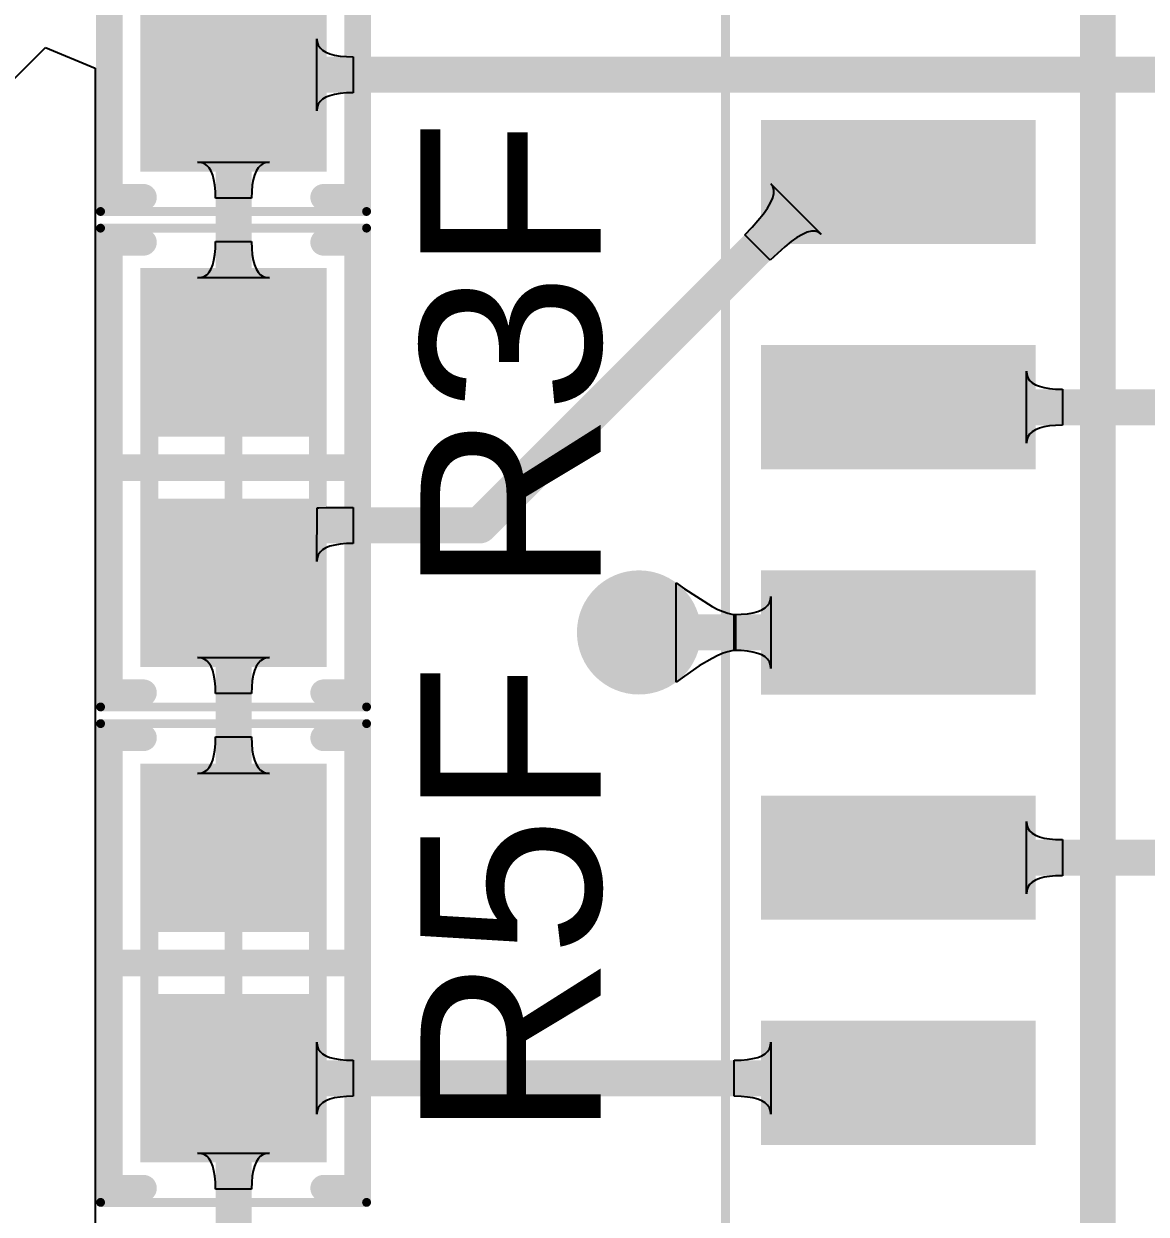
# Model space of a CAD drawing. Header units: inches. Extents: x -0.14 to 3.29, y -0.08 to 7.88.
# Drawn here: x 2.3329 to 2.5821, y 7.2234 to 7.4876 of the extents above; entities that cross this region are included whole.
import ezdxf

# ---------------------------------------------------------------- set-up
doc = ezdxf.new("R2010")
doc.units = ezdxf.units.IN
doc.header["$MEASUREMENT"] = 0
for name, color, linetype in [('Bottom Layer', 5, 'Continuous'), ('Top 3D Body', 56, 'Continuous'), ('Top Courtyard', 56, 'Continuous'), ('Top Layer', 1, 'Continuous'), ('Top Overlay', 2, 'Continuous'), ('Top Paste', 8, 'Continuous'), ('Top Solder', 216, 'Continuous'), ('Via Holes', 16, 'Continuous')]:
    doc.layers.add(name, color=color, linetype=linetype)
doc.styles.add('Arial', font='', dxfattribs={"height": 0.2})
doc.styles.get('Arial').set_extended_font_data('Arial')

# ---------------------------------------------------------------- blocks, each defined once
blk = doc.blocks.new('34355DA5_B1DA_47C2_A88A_ECF82120A4F7_254')
at = {"layer": 'Top Layer'}
for points in [[(-0.13583, 0.08819), (-0.13583, 0.11181), (-0.07874, 0.11181), (-0.07874, 0.08819)], [(-0.13583, 0.03819), (-0.13583, 0.06181), (-0.07874, 0.06181), (-0.07874, 0.03819)], [(-0.13583, -0.01181), (-0.13583, 0.01181), (-0.07874, 0.01181), (-0.07874, -0.01181)], [(-0.13583, -0.06181), (-0.13583, -0.03819), (-0.07874, -0.03819), (-0.07874, -0.06181)], [(-0.13583, -0.11181), (-0.13583, -0.08819), (-0.07874, -0.08819), (-0.07874, -0.11181)]]:
    blk.add_hatch(color=1, dxfattribs=at).paths.add_polyline_path(points)
at = {"layer": 'Top Paste'}
for points in [[(-0.13583, 0.08819), (-0.13583, 0.11181), (-0.07874, 0.11181), (-0.07874, 0.08819)], [(-0.13583, 0.03819), (-0.13583, 0.06181), (-0.07874, 0.06181), (-0.07874, 0.03819)], [(-0.13583, -0.01181), (-0.13583, 0.01181), (-0.07874, 0.01181), (-0.07874, -0.01181)], [(-0.13583, -0.06181), (-0.13583, -0.03819), (-0.07874, -0.03819), (-0.07874, -0.06181)], [(-0.13583, -0.11181), (-0.13583, -0.08819), (-0.07874, -0.08819), (-0.07874, -0.11181)]]:
    blk.add_hatch(color=8, dxfattribs=at).paths.add_polyline_path(points)
at = {"layer": 'Top Solder'}
for points in [[(-0.13779, 0.08622), (-0.13779, 0.11378), (-0.07677, 0.11378), (-0.07677, 0.08622)], [(-0.13779, 0.03622), (-0.13779, 0.06378), (-0.07677, 0.06378), (-0.07677, 0.03622)], [(-0.13779, -0.01378), (-0.13779, 0.01378), (-0.07677, 0.01378), (-0.07677, -0.01378)], [(-0.13779, -0.06378), (-0.13779, -0.03622), (-0.07677, -0.03622), (-0.07677, -0.06378)], [(-0.13779, -0.11378), (-0.13779, -0.08622), (-0.07677, -0.08622), (-0.07677, -0.11378)]]:
    blk.add_hatch(color=216, dxfattribs=at).paths.add_polyline_path(points)
at = {"layer": 'Top Courtyard'}
blk.add_lwpolyline([(-0.14567, -0.18307, 0.00197, 0.00197, 0), (-0.14567, 0.18307, 0.00197, 0.00197, 0)], format="xyseb", dxfattribs=at)
at = {"layer": 'Top Overlay'}
blk.add_lwpolyline([(-0.06299, -0.17323, 0.00787, 0.00787, 0), (-0.06299, 0.17323, 0.00787, 0.00787, 0)], format="xyseb", dxfattribs=at)
blk = doc.blocks.new('RES_0603_1608_341')
at = {"layer": 'Top Layer'}
for points in [[(-0.04232, -0.0187), (-0.04232, 0.0187), (-0.00886, 0.0187), (-0.00886, -0.0187)], [(0.00886, -0.0187), (0.00886, 0.0187), (0.04232, 0.0187), (0.04232, -0.0187)]]:
    blk.add_hatch(color=1, dxfattribs=at).paths.add_polyline_path(points)
at = {"layer": 'Top Paste'}
for points in [[(-0.04232, -0.0187), (-0.04232, 0.0187), (-0.00886, 0.0187), (-0.00886, -0.0187)], [(0.00886, -0.0187), (0.00886, 0.0187), (0.04232, 0.0187), (0.04232, -0.0187)]]:
    blk.add_hatch(color=8, dxfattribs=at).paths.add_polyline_path(points)
at = {"layer": 'Top Solder'}
for points in [[(-0.04429, -0.02067), (-0.04429, 0.02067), (-0.00689, 0.02067), (-0.00689, -0.02067)], [(0.00689, -0.02067), (0.00689, 0.02067), (0.04429, 0.02067), (0.04429, -0.02067)]]:
    blk.add_hatch(color=216, dxfattribs=at).paths.add_polyline_path(points)
at = {"layer": 'Top 3D Body'}
for points in [[(0.03445, 0.0187, 0.00394, 0.00394, 0), (-0.03445, 0.0187, 0.00394, 0.00394, 0)], [(-0.03445, -0.0187, 0.00394, 0.00394, 0), (-0.03445, 0.0187, 0.00394, 0.00394, 0)], [(0.03445, -0.0187, 0.00394, 0.00394, 0), (0.03445, 0.0187, 0.00394, 0.00394, 0)], [(0.03445, -0.0187, 0.00394, 0.00394, 0), (-0.03445, -0.0187, 0.00394, 0.00394, 0)]]:
    blk.add_lwpolyline(points, format="xyseb", dxfattribs=at)
for points in [[(-0.03543, 0.0187, 0.00197, 0.00197, 1), (-0.03346, 0.0187, 0.00197, 0.00197, 1)], [(-0.03543, 0.0187, 0.00197, 0.00197, 1), (-0.03346, 0.0187, 0.00197, 0.00197, 1)], [(0.03347, 0.0187, 0.00197, 0.00197, 1), (0.03543, 0.0187, 0.00197, 0.00197, 1)], [(0.03347, 0.0187, 0.00197, 0.00197, 1), (0.03543, 0.0187, 0.00197, 0.00197, 1)], [(-0.03543, -0.0187, 0.00197, 0.00197, 1), (-0.03346, -0.0187, 0.00197, 0.00197, 1)], [(-0.03543, -0.0187, 0.00197, 0.00197, 1), (-0.03346, -0.0187, 0.00197, 0.00197, 1)], [(0.03347, -0.0187, 0.00197, 0.00197, 1), (0.03543, -0.0187, 0.00197, 0.00197, 1)], [(0.03347, -0.0187, 0.00197, 0.00197, 1), (0.03543, -0.0187, 0.00197, 0.00197, 1)]]:
    blk.add_lwpolyline(points, format="xyseb", close=True, dxfattribs=at)
at = {"layer": 'Top Courtyard'}
for points in [[(0.05315, 0.02953, 0.00197, 0.00197, 0), (-0.05315, 0.02953, 0.00197, 0.00197, 0)], [(-0.05315, -0.02953, 0.00197, 0.00197, 0), (-0.05315, 0.02953, 0.00197, 0.00197, 0)], [(0.05315, -0.02953, 0.00197, 0.00197, 0), (0.05315, 0.02953, 0.00197, 0.00197, 0)], [(0, -0.0187, 0.00394, 0.00394, 0), (0, 0.0187, 0.00394, 0.00394, 0)], [(0.0187, 0, 0.00394, 0.00394, 0), (-0.0187, 0, 0.00394, 0.00394, 0)], [(0.05315, -0.02953, 0.00197, 0.00197, 0), (-0.05315, -0.02953, 0.00197, 0.00197, 0)]]:
    blk.add_lwpolyline(points, format="xyseb", dxfattribs=at)
for points in [[(-0.05364, 0.02953, 0.000984, 0.000984, 1), (-0.05266, 0.02953, 0.000984, 0.000984, 1)], [(-0.05364, 0.02953, 0.000984, 0.000984, 1), (-0.05266, 0.02953, 0.000984, 0.000984, 1)], [(0.05266, 0.02953, 0.000984, 0.000984, 1), (0.05364, 0.02953, 0.000984, 0.000984, 1)], [(0.05266, 0.02953, 0.000984, 0.000984, 1), (0.05364, 0.02953, 0.000984, 0.000984, 1)], [(-0.00098, 0.0187, 0.00197, 0.00197, 1), (0.00098, 0.0187, 0.00197, 0.00197, 1)], [(-0.01968, 0, 0.00197, 0.00197, 1), (-0.01772, 0, 0.00197, 0.00197, 1)], [(0.01772, 0, 0.00197, 0.00197, 1), (0.01969, 0, 0.00197, 0.00197, 1)], [(-0.00098, -0.0187, 0.00197, 0.00197, 1), (0.00098, -0.0187, 0.00197, 0.00197, 1)], [(-0.05364, -0.02953, 0.000984, 0.000984, 1), (-0.05266, -0.02953, 0.000984, 0.000984, 1)], [(-0.05364, -0.02953, 0.000984, 0.000984, 1), (-0.05266, -0.02953, 0.000984, 0.000984, 1)], [(0.05266, -0.02953, 0.000984, 0.000984, 1), (0.05364, -0.02953, 0.000984, 0.000984, 1)], [(0.05266, -0.02953, 0.000984, 0.000984, 1), (0.05364, -0.02953, 0.000984, 0.000984, 1)]]:
    blk.add_lwpolyline(points, format="xyseb", close=True, dxfattribs=at)
at = {"layer": 'Top Overlay'}
for points in [[(0.05, 0.02756, 0.00591, 0.00591, 0), (-0.05, 0.02756, 0.00591, 0.00591, 0)], [(-0.05, 0.02, 0.00591, 0.00591, 0), (-0.05, 0.02756, 0.00591, 0.00591, 0)], [(0, -0.02756, 0.00591, 0.00591, 0), (0, 0.02756, 0.00591, 0.00591, 0)], [(0.05, 0.02, 0.00591, 0.00591, 0), (0.05, 0.02756, 0.00591, 0.00591, 0)], [(-0.05, -0.02756, 0.00591, 0.00591, 0), (-0.05, -0.02, 0.00591, 0.00591, 0)], [(0.05, -0.02756, 0.00591, 0.00591, 0), (0.05, -0.02, 0.00591, 0.00591, 0)], [(0.05, -0.02756, 0.00591, 0.00591, 0), (-0.05, -0.02756, 0.00591, 0.00591, 0)]]:
    blk.add_lwpolyline(points, format="xyseb", dxfattribs=at)
for points in [[(-0.05148, 0.02756, 0.00295, 0.00295, 1), (-0.04852, 0.02756, 0.00295, 0.00295, 1)], [(-0.05148, 0.02756, 0.00295, 0.00295, 1), (-0.04852, 0.02756, 0.00295, 0.00295, 1)], [(-0.00148, 0.02756, 0.00295, 0.00295, 1), (0.00148, 0.02756, 0.00295, 0.00295, 1)], [(0.04852, 0.02756, 0.00295, 0.00295, 1), (0.05148, 0.02756, 0.00295, 0.00295, 1)], [(0.04852, 0.02756, 0.00295, 0.00295, 1), (0.05148, 0.02756, 0.00295, 0.00295, 1)], [(-0.05148, 0.02, 0.00295, 0.00295, 1), (-0.04852, 0.02, 0.00295, 0.00295, 1)], [(0.04852, 0.02, 0.00295, 0.00295, 1), (0.05148, 0.02, 0.00295, 0.00295, 1)], [(-0.05148, -0.02, 0.00295, 0.00295, 1), (-0.04852, -0.02, 0.00295, 0.00295, 1)], [(0.04852, -0.02, 0.00295, 0.00295, 1), (0.05148, -0.02, 0.00295, 0.00295, 1)], [(-0.05148, -0.02756, 0.00295, 0.00295, 1), (-0.04852, -0.02756, 0.00295, 0.00295, 1)], [(-0.05148, -0.02756, 0.00295, 0.00295, 1), (-0.04852, -0.02756, 0.00295, 0.00295, 1)], [(-0.00148, -0.02756, 0.00295, 0.00295, 1), (0.00148, -0.02756, 0.00295, 0.00295, 1)], [(0.04852, -0.02756, 0.00295, 0.00295, 1), (0.05148, -0.02756, 0.00295, 0.00295, 1)], [(0.04852, -0.02756, 0.00295, 0.00295, 1), (0.05148, -0.02756, 0.00295, 0.00295, 1)]]:
    blk.add_lwpolyline(points, format="xyseb", close=True, dxfattribs=at)
blk = doc.blocks.new('RES_0603_1608_361')
at = {"layer": 'Top Layer'}
for points in [[(-0.04232, -0.0187), (-0.04232, 0.0187), (-0.00886, 0.0187), (-0.00886, -0.0187)], [(0.00886, -0.0187), (0.00886, 0.0187), (0.04232, 0.0187), (0.04232, -0.0187)]]:
    blk.add_hatch(color=1, dxfattribs=at).paths.add_polyline_path(points)
at = {"layer": 'Top Paste'}
for points in [[(-0.04232, -0.0187), (-0.04232, 0.0187), (-0.00886, 0.0187), (-0.00886, -0.0187)], [(0.00886, -0.0187), (0.00886, 0.0187), (0.04232, 0.0187), (0.04232, -0.0187)]]:
    blk.add_hatch(color=8, dxfattribs=at).paths.add_polyline_path(points)
at = {"layer": 'Top Solder'}
for points in [[(-0.04429, -0.02067), (-0.04429, 0.02067), (-0.00689, 0.02067), (-0.00689, -0.02067)], [(0.00689, -0.02067), (0.00689, 0.02067), (0.04429, 0.02067), (0.04429, -0.02067)]]:
    blk.add_hatch(color=216, dxfattribs=at).paths.add_polyline_path(points)
at = {"layer": 'Top 3D Body'}
for points in [[(0.03445, 0.0187, 0.00394, 0.00394, 0), (-0.03445, 0.0187, 0.00394, 0.00394, 0)], [(-0.03445, -0.0187, 0.00394, 0.00394, 0), (-0.03445, 0.0187, 0.00394, 0.00394, 0)], [(0.03445, -0.0187, 0.00394, 0.00394, 0), (0.03445, 0.0187, 0.00394, 0.00394, 0)], [(0.03445, -0.0187, 0.00394, 0.00394, 0), (-0.03445, -0.0187, 0.00394, 0.00394, 0)]]:
    blk.add_lwpolyline(points, format="xyseb", dxfattribs=at)
for points in [[(-0.03543, 0.0187, 0.00197, 0.00197, 1), (-0.03346, 0.0187, 0.00197, 0.00197, 1)], [(-0.03543, 0.0187, 0.00197, 0.00197, 1), (-0.03346, 0.0187, 0.00197, 0.00197, 1)], [(0.03347, 0.0187, 0.00197, 0.00197, 1), (0.03543, 0.0187, 0.00197, 0.00197, 1)], [(0.03347, 0.0187, 0.00197, 0.00197, 1), (0.03543, 0.0187, 0.00197, 0.00197, 1)], [(-0.03543, -0.0187, 0.00197, 0.00197, 1), (-0.03346, -0.0187, 0.00197, 0.00197, 1)], [(-0.03543, -0.0187, 0.00197, 0.00197, 1), (-0.03346, -0.0187, 0.00197, 0.00197, 1)], [(0.03347, -0.0187, 0.00197, 0.00197, 1), (0.03543, -0.0187, 0.00197, 0.00197, 1)], [(0.03347, -0.0187, 0.00197, 0.00197, 1), (0.03543, -0.0187, 0.00197, 0.00197, 1)]]:
    blk.add_lwpolyline(points, format="xyseb", close=True, dxfattribs=at)
at = {"layer": 'Top Courtyard'}
for points in [[(0.05315, 0.02953, 0.00197, 0.00197, 0), (-0.05315, 0.02953, 0.00197, 0.00197, 0)], [(-0.05315, -0.02953, 0.00197, 0.00197, 0), (-0.05315, 0.02953, 0.00197, 0.00197, 0)], [(0.05315, -0.02953, 0.00197, 0.00197, 0), (0.05315, 0.02953, 0.00197, 0.00197, 0)], [(0, -0.0187, 0.00394, 0.00394, 0), (0, 0.0187, 0.00394, 0.00394, 0)], [(0.0187, 0, 0.00394, 0.00394, 0), (-0.0187, 0, 0.00394, 0.00394, 0)], [(0.05315, -0.02953, 0.00197, 0.00197, 0), (-0.05315, -0.02953, 0.00197, 0.00197, 0)]]:
    blk.add_lwpolyline(points, format="xyseb", dxfattribs=at)
for points in [[(-0.05364, 0.02953, 0.000984, 0.000984, 1), (-0.05266, 0.02953, 0.000984, 0.000984, 1)], [(-0.05364, 0.02953, 0.000984, 0.000984, 1), (-0.05266, 0.02953, 0.000984, 0.000984, 1)], [(0.05266, 0.02953, 0.000984, 0.000984, 1), (0.05364, 0.02953, 0.000984, 0.000984, 1)], [(0.05266, 0.02953, 0.000984, 0.000984, 1), (0.05364, 0.02953, 0.000984, 0.000984, 1)], [(-0.00098, 0.0187, 0.00197, 0.00197, 1), (0.00098, 0.0187, 0.00197, 0.00197, 1)], [(-0.01968, 0, 0.00197, 0.00197, 1), (-0.01772, 0, 0.00197, 0.00197, 1)], [(0.01772, 0, 0.00197, 0.00197, 1), (0.01969, 0, 0.00197, 0.00197, 1)], [(-0.00098, -0.0187, 0.00197, 0.00197, 1), (0.00098, -0.0187, 0.00197, 0.00197, 1)], [(-0.05364, -0.02953, 0.000984, 0.000984, 1), (-0.05266, -0.02953, 0.000984, 0.000984, 1)], [(-0.05364, -0.02953, 0.000984, 0.000984, 1), (-0.05266, -0.02953, 0.000984, 0.000984, 1)], [(0.05266, -0.02953, 0.000984, 0.000984, 1), (0.05364, -0.02953, 0.000984, 0.000984, 1)], [(0.05266, -0.02953, 0.000984, 0.000984, 1), (0.05364, -0.02953, 0.000984, 0.000984, 1)]]:
    blk.add_lwpolyline(points, format="xyseb", close=True, dxfattribs=at)
at = {"layer": 'Top Overlay'}
for points in [[(0.05, 0.02756, 0.00591, 0.00591, 0), (-0.05, 0.02756, 0.00591, 0.00591, 0)], [(-0.05, 0.02, 0.00591, 0.00591, 0), (-0.05, 0.02756, 0.00591, 0.00591, 0)], [(0, -0.02756, 0.00591, 0.00591, 0), (0, 0.02756, 0.00591, 0.00591, 0)], [(0.05, 0.02, 0.00591, 0.00591, 0), (0.05, 0.02756, 0.00591, 0.00591, 0)], [(-0.05, -0.02756, 0.00591, 0.00591, 0), (-0.05, -0.02, 0.00591, 0.00591, 0)], [(0.05, -0.02756, 0.00591, 0.00591, 0), (0.05, -0.02, 0.00591, 0.00591, 0)], [(0.05, -0.02756, 0.00591, 0.00591, 0), (-0.05, -0.02756, 0.00591, 0.00591, 0)]]:
    blk.add_lwpolyline(points, format="xyseb", dxfattribs=at)
for points in [[(-0.05148, 0.02756, 0.00295, 0.00295, 1), (-0.04852, 0.02756, 0.00295, 0.00295, 1)], [(-0.05148, 0.02756, 0.00295, 0.00295, 1), (-0.04852, 0.02756, 0.00295, 0.00295, 1)], [(-0.00148, 0.02756, 0.00295, 0.00295, 1), (0.00148, 0.02756, 0.00295, 0.00295, 1)], [(0.04852, 0.02756, 0.00295, 0.00295, 1), (0.05148, 0.02756, 0.00295, 0.00295, 1)], [(0.04852, 0.02756, 0.00295, 0.00295, 1), (0.05148, 0.02756, 0.00295, 0.00295, 1)], [(-0.05148, 0.02, 0.00295, 0.00295, 1), (-0.04852, 0.02, 0.00295, 0.00295, 1)], [(0.04852, 0.02, 0.00295, 0.00295, 1), (0.05148, 0.02, 0.00295, 0.00295, 1)], [(-0.05148, -0.02, 0.00295, 0.00295, 1), (-0.04852, -0.02, 0.00295, 0.00295, 1)], [(0.04852, -0.02, 0.00295, 0.00295, 1), (0.05148, -0.02, 0.00295, 0.00295, 1)], [(-0.05148, -0.02756, 0.00295, 0.00295, 1), (-0.04852, -0.02756, 0.00295, 0.00295, 1)], [(-0.05148, -0.02756, 0.00295, 0.00295, 1), (-0.04852, -0.02756, 0.00295, 0.00295, 1)], [(-0.00148, -0.02756, 0.00295, 0.00295, 1), (0.00148, -0.02756, 0.00295, 0.00295, 1)], [(0.04852, -0.02756, 0.00295, 0.00295, 1), (0.05148, -0.02756, 0.00295, 0.00295, 1)], [(0.04852, -0.02756, 0.00295, 0.00295, 1), (0.05148, -0.02756, 0.00295, 0.00295, 1)]]:
    blk.add_lwpolyline(points, format="xyseb", close=True, dxfattribs=at)
blk = doc.blocks.new('RES_0603_1608_381')
at = {"layer": 'Top Layer'}
for points in [[(-0.04232, -0.0187), (-0.04232, 0.0187), (-0.00886, 0.0187), (-0.00886, -0.0187)], [(0.00886, -0.0187), (0.00886, 0.0187), (0.04232, 0.0187), (0.04232, -0.0187)]]:
    blk.add_hatch(color=1, dxfattribs=at).paths.add_polyline_path(points)
at = {"layer": 'Top Paste'}
for points in [[(-0.04232, -0.0187), (-0.04232, 0.0187), (-0.00886, 0.0187), (-0.00886, -0.0187)], [(0.00886, -0.0187), (0.00886, 0.0187), (0.04232, 0.0187), (0.04232, -0.0187)]]:
    blk.add_hatch(color=8, dxfattribs=at).paths.add_polyline_path(points)
at = {"layer": 'Top Solder'}
for points in [[(-0.04429, -0.02067), (-0.04429, 0.02067), (-0.00689, 0.02067), (-0.00689, -0.02067)], [(0.00689, -0.02067), (0.00689, 0.02067), (0.04429, 0.02067), (0.04429, -0.02067)]]:
    blk.add_hatch(color=216, dxfattribs=at).paths.add_polyline_path(points)
at = {"layer": 'Top 3D Body'}
for points in [[(0.03445, 0.0187, 0.00394, 0.00394, 0), (-0.03445, 0.0187, 0.00394, 0.00394, 0)], [(-0.03445, -0.0187, 0.00394, 0.00394, 0), (-0.03445, 0.0187, 0.00394, 0.00394, 0)], [(0.03445, -0.0187, 0.00394, 0.00394, 0), (0.03445, 0.0187, 0.00394, 0.00394, 0)], [(0.03445, -0.0187, 0.00394, 0.00394, 0), (-0.03445, -0.0187, 0.00394, 0.00394, 0)]]:
    blk.add_lwpolyline(points, format="xyseb", dxfattribs=at)
for points in [[(-0.03543, 0.0187, 0.00197, 0.00197, 1), (-0.03346, 0.0187, 0.00197, 0.00197, 1)], [(-0.03543, 0.0187, 0.00197, 0.00197, 1), (-0.03346, 0.0187, 0.00197, 0.00197, 1)], [(0.03347, 0.0187, 0.00197, 0.00197, 1), (0.03543, 0.0187, 0.00197, 0.00197, 1)], [(0.03347, 0.0187, 0.00197, 0.00197, 1), (0.03543, 0.0187, 0.00197, 0.00197, 1)], [(-0.03543, -0.0187, 0.00197, 0.00197, 1), (-0.03346, -0.0187, 0.00197, 0.00197, 1)], [(-0.03543, -0.0187, 0.00197, 0.00197, 1), (-0.03346, -0.0187, 0.00197, 0.00197, 1)], [(0.03347, -0.0187, 0.00197, 0.00197, 1), (0.03543, -0.0187, 0.00197, 0.00197, 1)], [(0.03347, -0.0187, 0.00197, 0.00197, 1), (0.03543, -0.0187, 0.00197, 0.00197, 1)]]:
    blk.add_lwpolyline(points, format="xyseb", close=True, dxfattribs=at)
at = {"layer": 'Top Courtyard'}
for points in [[(0.05315, 0.02953, 0.00197, 0.00197, 0), (-0.05315, 0.02953, 0.00197, 0.00197, 0)], [(-0.05315, -0.02953, 0.00197, 0.00197, 0), (-0.05315, 0.02953, 0.00197, 0.00197, 0)], [(0.05315, -0.02953, 0.00197, 0.00197, 0), (0.05315, 0.02953, 0.00197, 0.00197, 0)], [(0, -0.0187, 0.00394, 0.00394, 0), (0, 0.0187, 0.00394, 0.00394, 0)], [(0.0187, 0, 0.00394, 0.00394, 0), (-0.0187, 0, 0.00394, 0.00394, 0)], [(0.05315, -0.02953, 0.00197, 0.00197, 0), (-0.05315, -0.02953, 0.00197, 0.00197, 0)]]:
    blk.add_lwpolyline(points, format="xyseb", dxfattribs=at)
for points in [[(-0.05364, 0.02953, 0.000984, 0.000984, 1), (-0.05266, 0.02953, 0.000984, 0.000984, 1)], [(-0.05364, 0.02953, 0.000984, 0.000984, 1), (-0.05266, 0.02953, 0.000984, 0.000984, 1)], [(0.05266, 0.02953, 0.000984, 0.000984, 1), (0.05364, 0.02953, 0.000984, 0.000984, 1)], [(0.05266, 0.02953, 0.000984, 0.000984, 1), (0.05364, 0.02953, 0.000984, 0.000984, 1)], [(-0.00098, 0.0187, 0.00197, 0.00197, 1), (0.00098, 0.0187, 0.00197, 0.00197, 1)], [(-0.01968, 0, 0.00197, 0.00197, 1), (-0.01772, 0, 0.00197, 0.00197, 1)], [(0.01772, 0, 0.00197, 0.00197, 1), (0.01969, 0, 0.00197, 0.00197, 1)], [(-0.00098, -0.0187, 0.00197, 0.00197, 1), (0.00098, -0.0187, 0.00197, 0.00197, 1)], [(-0.05364, -0.02953, 0.000984, 0.000984, 1), (-0.05266, -0.02953, 0.000984, 0.000984, 1)], [(-0.05364, -0.02953, 0.000984, 0.000984, 1), (-0.05266, -0.02953, 0.000984, 0.000984, 1)], [(0.05266, -0.02953, 0.000984, 0.000984, 1), (0.05364, -0.02953, 0.000984, 0.000984, 1)], [(0.05266, -0.02953, 0.000984, 0.000984, 1), (0.05364, -0.02953, 0.000984, 0.000984, 1)]]:
    blk.add_lwpolyline(points, format="xyseb", close=True, dxfattribs=at)
at = {"layer": 'Top Overlay'}
for points in [[(0.05, 0.02756, 0.00591, 0.00591, 0), (-0.05, 0.02756, 0.00591, 0.00591, 0)], [(-0.05, 0.02, 0.00591, 0.00591, 0), (-0.05, 0.02756, 0.00591, 0.00591, 0)], [(0, -0.02756, 0.00591, 0.00591, 0), (0, 0.02756, 0.00591, 0.00591, 0)], [(0.05, 0.02, 0.00591, 0.00591, 0), (0.05, 0.02756, 0.00591, 0.00591, 0)], [(-0.05, -0.02756, 0.00591, 0.00591, 0), (-0.05, -0.02, 0.00591, 0.00591, 0)], [(0.05, -0.02756, 0.00591, 0.00591, 0), (0.05, -0.02, 0.00591, 0.00591, 0)], [(0.05, -0.02756, 0.00591, 0.00591, 0), (-0.05, -0.02756, 0.00591, 0.00591, 0)]]:
    blk.add_lwpolyline(points, format="xyseb", dxfattribs=at)
for points in [[(-0.05148, 0.02756, 0.00295, 0.00295, 1), (-0.04852, 0.02756, 0.00295, 0.00295, 1)], [(-0.05148, 0.02756, 0.00295, 0.00295, 1), (-0.04852, 0.02756, 0.00295, 0.00295, 1)], [(-0.00148, 0.02756, 0.00295, 0.00295, 1), (0.00148, 0.02756, 0.00295, 0.00295, 1)], [(0.04852, 0.02756, 0.00295, 0.00295, 1), (0.05148, 0.02756, 0.00295, 0.00295, 1)], [(0.04852, 0.02756, 0.00295, 0.00295, 1), (0.05148, 0.02756, 0.00295, 0.00295, 1)], [(-0.05148, 0.02, 0.00295, 0.00295, 1), (-0.04852, 0.02, 0.00295, 0.00295, 1)], [(0.04852, 0.02, 0.00295, 0.00295, 1), (0.05148, 0.02, 0.00295, 0.00295, 1)], [(-0.05148, -0.02, 0.00295, 0.00295, 1), (-0.04852, -0.02, 0.00295, 0.00295, 1)], [(0.04852, -0.02, 0.00295, 0.00295, 1), (0.05148, -0.02, 0.00295, 0.00295, 1)], [(-0.05148, -0.02756, 0.00295, 0.00295, 1), (-0.04852, -0.02756, 0.00295, 0.00295, 1)], [(-0.05148, -0.02756, 0.00295, 0.00295, 1), (-0.04852, -0.02756, 0.00295, 0.00295, 1)], [(-0.00148, -0.02756, 0.00295, 0.00295, 1), (0.00148, -0.02756, 0.00295, 0.00295, 1)], [(0.04852, -0.02756, 0.00295, 0.00295, 1), (0.05148, -0.02756, 0.00295, 0.00295, 1)], [(0.04852, -0.02756, 0.00295, 0.00295, 1), (0.05148, -0.02756, 0.00295, 0.00295, 1)]]:
    blk.add_lwpolyline(points, format="xyseb", close=True, dxfattribs=at)

msp = doc.modelspace()

# ---------------------------------------------------------------- hatches: boundary and pattern name
at = {"layer": 'Bottom Layer'}
h = msp.add_hatch(color=5, dxfattribs=at)
edge = h.paths.add_edge_path()
edge.add_arc((2.46946, 7.35252), 0.01378, 0, 360)
at = {"layer": 'Top Layer'}
h = msp.add_hatch(color=1, dxfattribs=at)
edge = h.paths.add_edge_path()
edge.add_arc((2.46946, 7.35252), 0.01378, 0, 360)
at = {"layer": 'Via Holes'}
h = msp.add_hatch(color=7, dxfattribs=at)
edge = h.paths.add_edge_path()
edge.add_arc((2.46946, 7.35252), 0.00689, 0, 360)

# ---------------------------------------------------------------- linework, layer by layer
at = {"layer": 'Top Layer'}
for p, q in [((2.30278, 7.44754), (2.33766, 7.48242)), ((2.33766, 7.48242), (2.34875, 7.47783)), ((2.39791, 7.46833), (2.39791, 7.48433)), ((2.39791, 7.48433), (2.39799, 7.48357)), ((2.39799, 7.48357), (2.39824, 7.48289)), ((2.39824, 7.48289), (2.39864, 7.48229)), ((2.39864, 7.48229), (2.39921, 7.48177)), ((2.39921, 7.48177), (2.39994, 7.48133)), ((2.39994, 7.48133), (2.40083, 7.48097)), ((2.40083, 7.48097), (2.40189, 7.48069)), ((2.40189, 7.48069), (2.40311, 7.48049)), ((2.40311, 7.48049), (2.40449, 7.48037)), ((2.40449, 7.48037), (2.40603, 7.48033)), ((2.40603, 7.48033), (2.40603, 7.47233)), ((2.34875, 7.47783), (2.34875, 7.44481)), ((2.39994, 7.47133), (2.39921, 7.47089)), ((2.40083, 7.47169), (2.39994, 7.47133)), ((2.40189, 7.47197), (2.40083, 7.47169)), ((2.40311, 7.47217), (2.40189, 7.47197)), ((2.40449, 7.47229), (2.40311, 7.47217)), ((2.40603, 7.47233), (2.40449, 7.47229)), ((2.39799, 7.46909), (2.39791, 7.46833)), ((2.39824, 7.46977), (2.39799, 7.46909)), ((2.39864, 7.47037), (2.39824, 7.46977)), ((2.39921, 7.47089), (2.39864, 7.47037)), ((2.37221, 7.45685), (2.37145, 7.45693)), ((2.37145, 7.45693), (2.38745, 7.45693)), ((2.37289, 7.45661), (2.37221, 7.45685)), ((2.37349, 7.45621), (2.37289, 7.45661)), ((2.37401, 7.45565), (2.37349, 7.45621)), ((2.37445, 7.45493), (2.37401, 7.45565)), ((2.38489, 7.45565), (2.38445, 7.45493)), ((2.38541, 7.45621), (2.38489, 7.45565)), ((2.38601, 7.45661), (2.38541, 7.45621)), ((2.38669, 7.45685), (2.38601, 7.45661)), ((2.38745, 7.45693), (2.38669, 7.45685)), ((2.37481, 7.45405), (2.37445, 7.45493)), ((2.37509, 7.45301), (2.37481, 7.45405)), ((2.37529, 7.45181), (2.37509, 7.45301)), ((2.38381, 7.45301), (2.38361, 7.45181)), ((2.38409, 7.45405), (2.38381, 7.45301)), ((2.38445, 7.45493), (2.38409, 7.45405)), ((2.37541, 7.45045), (2.37529, 7.45181)), ((2.37545, 7.44893), (2.37541, 7.45045)), ((2.38349, 7.45045), (2.38345, 7.44893)), ((2.38361, 7.45181), (2.38349, 7.45045)), ((2.49919, 7.45153), (2.49874, 7.45214)), ((2.49874, 7.45214), (2.50994, 7.44095)), ((2.4994, 7.4508), (2.49919, 7.45153)), ((2.49939, 7.44996), (2.4994, 7.4508)), ((2.38345, 7.44893), (2.37545, 7.44893)), ((2.49799, 7.44674), (2.49868, 7.44793)), ((2.49868, 7.44793), (2.49915, 7.449)), ((2.49915, 7.449), (2.49939, 7.44996)), ((2.49456, 7.44248), (2.49708, 7.44544)), ((2.49708, 7.44544), (2.49799, 7.44674)), ((2.34875, 7.44481), (2.34875, 7.44481)), ((2.34875, 7.44481), (2.34875, 7.44346)), ((2.34875, 7.44346), (2.34875, 7.44346)), ((2.34875, 7.44346), (2.34875, 7.38599)), ((2.49297, 7.44083), (2.49456, 7.44248)), ((2.49862, 7.43517), (2.49297, 7.44083)), ((2.50454, 7.4402), (2.50323, 7.43928)), ((2.50573, 7.44089), (2.50454, 7.4402)), ((2.5068, 7.44135), (2.50573, 7.44089)), ((2.50776, 7.44159), (2.5068, 7.44135)), ((2.5086, 7.4416), (2.50776, 7.44159)), ((2.50933, 7.44139), (2.5086, 7.4416)), ((2.50994, 7.44095), (2.50933, 7.44139)), ((2.37529, 7.43641), (2.37541, 7.43779)), ((2.37541, 7.43779), (2.37545, 7.43934)), ((2.37545, 7.43934), (2.38345, 7.43934)), ((2.38345, 7.43934), (2.38349, 7.43779)), ((2.38349, 7.43779), (2.38361, 7.43641)), ((2.50181, 7.43814), (2.49862, 7.43517)), ((2.50323, 7.43928), (2.50181, 7.43814)), ((2.37481, 7.43414), (2.37509, 7.4352)), ((2.37509, 7.4352), (2.37529, 7.43641)), ((2.38361, 7.43641), (2.38381, 7.4352)), ((2.38381, 7.4352), (2.38409, 7.43414)), ((2.37289, 7.43154), (2.37349, 7.43195)), ((2.37349, 7.43195), (2.37401, 7.43252)), ((2.37401, 7.43252), (2.37445, 7.43325)), ((2.37445, 7.43325), (2.37481, 7.43414)), ((2.38409, 7.43414), (2.38445, 7.43325)), ((2.38445, 7.43325), (2.38489, 7.43252)), ((2.38489, 7.43252), (2.38541, 7.43195)), ((2.38541, 7.43195), (2.38601, 7.43154)), ((2.37145, 7.43122), (2.37221, 7.4313)), ((2.38745, 7.43122), (2.37145, 7.43122)), ((2.37221, 7.4313), (2.37289, 7.43154)), ((2.38601, 7.43154), (2.38669, 7.4313)), ((2.38669, 7.4313), (2.38745, 7.43122)), ((2.55547, 7.39452), (2.55547, 7.41052)), ((2.55547, 7.41052), (2.55555, 7.40976)), ((2.55555, 7.40976), (2.55579, 7.40908)), ((2.55579, 7.40908), (2.55619, 7.40848)), ((2.55619, 7.40848), (2.55675, 7.40796)), ((2.55675, 7.40796), (2.55747, 7.40752)), ((2.55747, 7.40752), (2.55835, 7.40716)), ((2.55835, 7.40716), (2.55939, 7.40688)), ((2.55939, 7.40688), (2.56059, 7.40668)), ((2.56059, 7.40668), (2.56195, 7.40656)), ((2.56195, 7.40656), (2.56347, 7.40652)), ((2.56347, 7.40652), (2.56347, 7.39852)), ((2.55747, 7.39752), (2.55675, 7.39708)), ((2.55835, 7.39788), (2.55747, 7.39752)), ((2.55939, 7.39816), (2.55835, 7.39788)), ((2.56059, 7.39836), (2.55939, 7.39816)), ((2.56195, 7.39848), (2.56059, 7.39836)), ((2.56347, 7.39852), (2.56195, 7.39848)), ((2.55555, 7.39528), (2.55547, 7.39452)), ((2.55579, 7.39596), (2.55555, 7.39528)), ((2.55619, 7.39656), (2.55579, 7.39596)), ((2.55675, 7.39708), (2.55619, 7.39656)), ((2.34875, 7.38599), (2.34875, 7.33481)), ((2.39791, 7.36828), (2.39803, 7.38016)), ((2.39803, 7.38016), (2.39811, 7.38018)), ((2.39811, 7.38018), (2.39835, 7.3802)), ((2.39835, 7.3802), (2.40003, 7.38025)), ((2.40003, 7.38025), (2.40603, 7.38028)), ((2.40603, 7.38028), (2.40603, 7.37228)), ((2.39996, 7.37128), (2.39923, 7.37084)), ((2.40085, 7.37164), (2.39996, 7.37128)), ((2.40191, 7.37192), (2.40085, 7.37164)), ((2.40312, 7.37212), (2.40191, 7.37192)), ((2.4045, 7.37224), (2.40312, 7.37212)), ((2.40603, 7.37228), (2.4045, 7.37224)), ((2.398, 7.36904), (2.39791, 7.36828)), ((2.39825, 7.36972), (2.398, 7.36904)), ((2.39866, 7.37032), (2.39825, 7.36972)), ((2.39923, 7.37084), (2.39866, 7.37032)), ((2.47773, 7.3415), (2.47773, 7.36354)), ((2.47773, 7.36354), (2.47955, 7.3622)), ((2.47955, 7.3622), (2.4857, 7.35827)), ((2.49866, 7.35976), (2.49874, 7.36052)), ((2.49874, 7.36052), (2.49874, 7.34452)), ((2.4857, 7.35827), (2.48697, 7.35764)), ((2.49671, 7.35752), (2.49745, 7.35796)), ((2.49745, 7.35796), (2.49801, 7.35848)), ((2.49801, 7.35848), (2.49842, 7.35908)), ((2.49842, 7.35908), (2.49866, 7.35976)), ((2.48697, 7.35764), (2.48812, 7.35715)), ((2.48812, 7.35715), (2.48916, 7.3568)), ((2.48916, 7.3568), (2.49009, 7.35659)), ((2.49009, 7.35659), (2.49091, 7.35652)), ((2.49062, 7.35652), (2.49217, 7.35656)), ((2.49062, 7.34852), (2.49062, 7.35652)), ((2.49091, 7.35652), (2.49091, 7.34852)), ((2.49217, 7.35656), (2.49355, 7.35668)), ((2.49355, 7.35668), (2.49477, 7.35688)), ((2.49477, 7.35688), (2.49582, 7.35716)), ((2.49582, 7.35716), (2.49671, 7.35752)), ((2.48697, 7.3474), (2.4857, 7.34676)), ((2.48812, 7.34789), (2.48697, 7.3474)), ((2.48916, 7.34824), (2.48812, 7.34789)), ((2.49009, 7.34845), (2.48916, 7.34824)), ((2.49091, 7.34852), (2.49009, 7.34845)), ((2.49217, 7.34848), (2.49062, 7.34852)), ((2.49355, 7.34836), (2.49217, 7.34848)), ((2.49477, 7.34816), (2.49355, 7.34836)), ((2.49582, 7.34788), (2.49477, 7.34816)), ((2.49671, 7.34752), (2.49582, 7.34788)), ((2.49745, 7.34708), (2.49671, 7.34752)), ((2.49801, 7.34656), (2.49745, 7.34708)), ((2.37221, 7.34685), (2.37145, 7.34693)), ((2.37145, 7.34693), (2.38745, 7.34693)), ((2.37289, 7.34661), (2.37221, 7.34685)), ((2.37349, 7.34621), (2.37289, 7.34661)), ((2.37401, 7.34565), (2.37349, 7.34621)), ((2.37445, 7.34493), (2.37401, 7.34565)), ((2.37481, 7.34405), (2.37445, 7.34493)), ((2.38445, 7.34493), (2.38409, 7.34405)), ((2.38489, 7.34565), (2.38445, 7.34493)), ((2.38541, 7.34621), (2.38489, 7.34565)), ((2.38601, 7.34661), (2.38541, 7.34621)), ((2.38669, 7.34685), (2.38601, 7.34661)), ((2.38745, 7.34693), (2.38669, 7.34685)), ((2.48285, 7.34508), (2.47955, 7.34283)), ((2.4857, 7.34676), (2.48285, 7.34508)), ((2.49842, 7.34596), (2.49801, 7.34656)), ((2.49866, 7.34528), (2.49842, 7.34596)), ((2.49874, 7.34452), (2.49866, 7.34528)), ((2.37509, 7.34301), (2.37481, 7.34405)), ((2.37529, 7.34181), (2.37509, 7.34301)), ((2.37541, 7.34045), (2.37529, 7.34181)), ((2.38361, 7.34181), (2.38349, 7.34045)), ((2.38381, 7.34301), (2.38361, 7.34181)), ((2.38409, 7.34405), (2.38381, 7.34301)), ((2.47955, 7.34283), (2.47773, 7.3415)), ((2.37545, 7.33893), (2.37541, 7.34045)), ((2.38349, 7.34045), (2.38345, 7.33893)), ((2.38345, 7.33893), (2.37545, 7.33893)), ((2.34875, 7.33481), (2.34875, 7.33481)), ((2.34875, 7.33481), (2.34875, 7.33346)), ((2.34875, 7.33346), (2.34875, 7.33346)), ((2.34875, 7.33346), (2.34875, 7.27599)), ((2.37541, 7.32779), (2.37545, 7.32934)), ((2.37545, 7.32934), (2.38345, 7.32934)), ((2.38345, 7.32934), (2.38349, 7.32779)), ((2.37509, 7.3252), (2.37529, 7.32641)), ((2.37529, 7.32641), (2.37541, 7.32779)), ((2.38349, 7.32779), (2.38361, 7.32641)), ((2.38361, 7.32641), (2.38381, 7.3252)), ((2.37445, 7.32325), (2.37481, 7.32414)), ((2.37481, 7.32414), (2.37509, 7.3252)), ((2.38381, 7.3252), (2.38409, 7.32414)), ((2.38409, 7.32414), (2.38445, 7.32325)), ((2.37145, 7.32122), (2.37221, 7.3213)), ((2.38745, 7.32122), (2.37145, 7.32122)), ((2.37221, 7.3213), (2.37289, 7.32154)), ((2.37289, 7.32154), (2.37349, 7.32195)), ((2.37349, 7.32195), (2.37401, 7.32252)), ((2.37401, 7.32252), (2.37445, 7.32325)), ((2.38445, 7.32325), (2.38489, 7.32252)), ((2.38489, 7.32252), (2.38541, 7.32195)), ((2.38541, 7.32195), (2.38601, 7.32154)), ((2.38601, 7.32154), (2.38669, 7.3213)), ((2.38669, 7.3213), (2.38745, 7.32122)), ((2.55547, 7.29452), (2.55547, 7.31052)), ((2.55547, 7.31052), (2.55555, 7.30976)), ((2.55555, 7.30976), (2.55579, 7.30908)), ((2.55579, 7.30908), (2.55619, 7.30848)), ((2.55619, 7.30848), (2.55675, 7.30796)), ((2.55675, 7.30796), (2.55747, 7.30752)), ((2.55747, 7.30752), (2.55835, 7.30716)), ((2.55835, 7.30716), (2.55939, 7.30688)), ((2.55939, 7.30688), (2.56059, 7.30668)), ((2.56059, 7.30668), (2.56195, 7.30656)), ((2.56195, 7.30656), (2.56347, 7.30652)), ((2.56347, 7.30652), (2.56347, 7.29852)), ((2.55675, 7.29708), (2.55619, 7.29656)), ((2.55747, 7.29752), (2.55675, 7.29708)), ((2.55835, 7.29788), (2.55747, 7.29752)), ((2.55939, 7.29816), (2.55835, 7.29788)), ((2.56059, 7.29836), (2.55939, 7.29816)), ((2.56195, 7.29848), (2.56059, 7.29836)), ((2.56347, 7.29852), (2.56195, 7.29848)), ((2.55555, 7.29528), (2.55547, 7.29452)), ((2.55579, 7.29596), (2.55555, 7.29528)), ((2.55619, 7.29656), (2.55579, 7.29596)), ((2.34875, 7.27599), (2.34875, 7.22481)), ((2.39791, 7.24554), (2.39791, 7.26154)), ((2.39791, 7.26154), (2.39799, 7.26078)), ((2.39799, 7.26078), (2.39824, 7.2601)), ((2.39824, 7.2601), (2.39864, 7.2595)), ((2.49801, 7.2595), (2.49842, 7.2601)), ((2.49842, 7.2601), (2.49866, 7.26078)), ((2.49866, 7.26078), (2.49874, 7.26154)), ((2.49874, 7.26154), (2.49874, 7.24554)), ((2.39864, 7.2595), (2.39921, 7.25898)), ((2.39921, 7.25898), (2.39994, 7.25854)), ((2.39994, 7.25854), (2.40083, 7.25818)), ((2.40083, 7.25818), (2.40189, 7.2579)), ((2.40189, 7.2579), (2.40311, 7.2577)), ((2.40311, 7.2577), (2.40449, 7.25758)), ((2.40449, 7.25758), (2.40603, 7.25754)), ((2.40603, 7.25754), (2.40603, 7.24954)), ((2.49062, 7.25754), (2.49217, 7.25758)), ((2.49062, 7.24954), (2.49062, 7.25754)), ((2.49217, 7.25758), (2.49355, 7.2577)), ((2.49355, 7.2577), (2.49477, 7.2579)), ((2.49477, 7.2579), (2.49582, 7.25818)), ((2.49582, 7.25818), (2.49671, 7.25854)), ((2.49671, 7.25854), (2.49745, 7.25898)), ((2.49745, 7.25898), (2.49801, 7.2595)), ((2.40311, 7.24938), (2.40189, 7.24918)), ((2.40449, 7.2495), (2.40311, 7.24938)), ((2.40603, 7.24954), (2.40449, 7.2495)), ((2.49217, 7.2495), (2.49062, 7.24954)), ((2.49355, 7.24938), (2.49217, 7.2495)), ((2.49477, 7.24918), (2.49355, 7.24938)), ((2.39824, 7.24698), (2.39799, 7.2463)), ((2.39864, 7.24758), (2.39824, 7.24698)), ((2.39921, 7.2481), (2.39864, 7.24758)), ((2.39994, 7.24854), (2.39921, 7.2481)), ((2.40083, 7.2489), (2.39994, 7.24854)), ((2.40189, 7.24918), (2.40083, 7.2489)), ((2.49582, 7.2489), (2.49477, 7.24918)), ((2.49671, 7.24854), (2.49582, 7.2489)), ((2.49745, 7.2481), (2.49671, 7.24854)), ((2.49801, 7.24758), (2.49745, 7.2481)), ((2.49842, 7.24698), (2.49801, 7.24758)), ((2.49866, 7.2463), (2.49842, 7.24698)), ((2.39799, 7.2463), (2.39791, 7.24554)), ((2.49874, 7.24554), (2.49866, 7.2463)), ((2.37221, 7.23685), (2.37145, 7.23693)), ((2.37145, 7.23693), (2.38745, 7.23693)), ((2.37289, 7.23661), (2.37221, 7.23685)), ((2.37349, 7.23621), (2.37289, 7.23661)), ((2.37401, 7.23565), (2.37349, 7.23621)), ((2.38541, 7.23621), (2.38489, 7.23565)), ((2.38601, 7.23661), (2.38541, 7.23621)), ((2.38669, 7.23685), (2.38601, 7.23661)), ((2.38745, 7.23693), (2.38669, 7.23685)), ((2.37445, 7.23493), (2.37401, 7.23565)), ((2.37481, 7.23405), (2.37445, 7.23493)), ((2.37509, 7.23301), (2.37481, 7.23405)), ((2.38409, 7.23405), (2.38381, 7.23301)), ((2.38445, 7.23493), (2.38409, 7.23405)), ((2.38489, 7.23565), (2.38445, 7.23493)), ((2.37529, 7.23181), (2.37509, 7.23301)), ((2.37541, 7.23045), (2.37529, 7.23181)), ((2.38361, 7.23181), (2.38349, 7.23045)), ((2.38381, 7.23301), (2.38361, 7.23181)), ((2.37545, 7.22893), (2.37541, 7.23045)), ((2.38345, 7.22893), (2.37545, 7.22893)), ((2.38349, 7.23045), (2.38345, 7.22893)), ((2.34875, 7.22481), (2.34875, 7.22481)), ((2.34875, 7.22481), (2.34875, 7.22346)), ((2.34875, 7.22346), (2.34875, 7.22346)), ((2.34875, 7.22346), (2.34875, 7.16599))]:
    msp.add_line(p, q, dxfattribs=at)
for points in [[(2.37945, 7.47354, 0.008, 0.008, 0), (2.38224, 7.47633, 0.008, 0.008, 0)], [(2.38224, 7.47633, 0.008, 0.008, 0), (2.70107, 7.47633, 0.008, 0.008, 0)], [(2.37945, 7.41472, 0.008, 0.008, 0), (2.37945, 7.47354, 0.008, 0.008, 0)], [(2.43407, 7.37628, 0.008, 0.008, 0), (2.51031, 7.45252, 0.008, 0.008, 0)], [(2.51031, 7.45252, 0.008, 0.008, 0), (2.52705, 7.45252, 0.008, 0.008, 0)], [(2.52705, 7.40252, 0.008, 0.008, 0), (2.63433, 7.40252, 0.008, 0.008, 0)], [(2.38142, 7.36354, 0.008, 0.008, 0), (2.39415, 7.37628, 0.008, 0.008, 0)], [(2.39415, 7.37628, 0.008, 0.008, 0), (2.43407, 7.37628, 0.008, 0.008, 0)], [(2.37945, 7.36157, 0.008, 0.008, 0), (2.38142, 7.36354, 0.008, 0.008, 0)], [(2.38142, 7.36354, 0.008, 0.008, 0), (2.38142, 7.36354, 0.008, 0.008, 0)], [(2.37945, 7.30472, 0.008, 0.008, 0), (2.37945, 7.36157, 0.008, 0.008, 0)], [(2.46946, 7.35252, 0.008, 0.008, 0), (2.52705, 7.35252, 0.008, 0.008, 0)], [(2.52705, 7.30252, 0.008, 0.008, 0), (2.63433, 7.30252, 0.008, 0.008, 0)], [(2.37945, 7.19472, 0.008, 0.008, 0), (2.37945, 7.25354, 0.008, 0.008, 0)], [(2.37945, 7.25354, 0.008, 0.008, 0), (2.52602, 7.25354, 0.008, 0.008, 0)], [(2.52602, 7.25354, 0.008, 0.008, 0), (2.52705, 7.25252, 0.008, 0.008, 0)]]:
    msp.add_lwpolyline(points, format="xyseb", dxfattribs=at)
for points in [[(2.38024, 7.47633, 0.004, 0.004, 1), (2.38424, 7.47633, 0.004, 0.004, 1)], [(2.38024, 7.47633, 0.004, 0.004, 1), (2.38424, 7.47633, 0.004, 0.004, 1)], [(2.37745, 7.47354, 0.004, 0.004, 1), (2.38145, 7.47354, 0.004, 0.004, 1)], [(2.37745, 7.47354, 0.004, 0.004, 1), (2.38145, 7.47354, 0.004, 0.004, 1)], [(2.50831, 7.45252, 0.004, 0.004, 1), (2.51231, 7.45252, 0.004, 0.004, 1)], [(2.50831, 7.45252, 0.004, 0.004, 1), (2.51231, 7.45252, 0.004, 0.004, 1)], [(2.52505, 7.45252, 0.004, 0.004, 1), (2.52905, 7.45252, 0.004, 0.004, 1)], [(2.37745, 7.41472, 0.004, 0.004, 1), (2.38145, 7.41472, 0.004, 0.004, 1)], [(2.52505, 7.40252, 0.004, 0.004, 1), (2.52905, 7.40252, 0.004, 0.004, 1)], [(2.39215, 7.37628, 0.004, 0.004, 1), (2.39615, 7.37628, 0.004, 0.004, 1)], [(2.39215, 7.37628, 0.004, 0.004, 1), (2.39615, 7.37628, 0.004, 0.004, 1)], [(2.43207, 7.37628, 0.004, 0.004, 1), (2.43607, 7.37628, 0.004, 0.004, 1)], [(2.43207, 7.37628, 0.004, 0.004, 1), (2.43607, 7.37628, 0.004, 0.004, 1)], [(2.37942, 7.36354, 0.004, 0.004, 1), (2.38342, 7.36354, 0.004, 0.004, 1)], [(2.37942, 7.36354, 0.004, 0.004, 1), (2.38342, 7.36354, 0.004, 0.004, 1)], [(2.37942, 7.36354, 0.004, 0.004, 1), (2.38342, 7.36354, 0.004, 0.004, 1)], [(2.37942, 7.36354, 0.004, 0.004, 1), (2.38342, 7.36354, 0.004, 0.004, 1)], [(2.37745, 7.36157, 0.004, 0.004, 1), (2.38145, 7.36157, 0.004, 0.004, 1)], [(2.37745, 7.36157, 0.004, 0.004, 1), (2.38145, 7.36157, 0.004, 0.004, 1)], [(2.46746, 7.35252, 0.004, 0.004, 1), (2.47146, 7.35252, 0.004, 0.004, 1)], [(2.52505, 7.35252, 0.004, 0.004, 1), (2.52905, 7.35252, 0.004, 0.004, 1)], [(2.37745, 7.30472, 0.004, 0.004, 1), (2.38145, 7.30472, 0.004, 0.004, 1)], [(2.52505, 7.30252, 0.004, 0.004, 1), (2.52905, 7.30252, 0.004, 0.004, 1)], [(2.37745, 7.25354, 0.004, 0.004, 1), (2.38145, 7.25354, 0.004, 0.004, 1)], [(2.37745, 7.25354, 0.004, 0.004, 1), (2.38145, 7.25354, 0.004, 0.004, 1)], [(2.52402, 7.25354, 0.004, 0.004, 1), (2.52802, 7.25354, 0.004, 0.004, 1)], [(2.52402, 7.25354, 0.004, 0.004, 1), (2.52802, 7.25354, 0.004, 0.004, 1)], [(2.52505, 7.25252, 0.004, 0.004, 1), (2.52905, 7.25252, 0.004, 0.004, 1)]]:
    msp.add_lwpolyline(points, format="xyseb", close=True, dxfattribs=at)

# ---------------------------------------------------------------- block references
at = {"rotation": 270}
for name, p in [('RES_0603_1608_381', (2.37945, 7.49913)), ('RES_0603_1608_361', (2.37945, 7.38913)), ('RES_0603_1608_341', (2.37945, 7.27913))]:
    msp.add_blockref(name, p, dxfattribs=at)
msp.add_blockref('34355DA5_B1DA_47C2_A88A_ECF82120A4F7_254', (2.63433, 7.35252))

# ---------------------------------------------------------------- texts
at = {"layer": 'Top Overlay', "style": 'Arial'}
for s, p in [('R3F', (2.46095, 7.36087)), ('R5F', (2.46095, 7.24016))]:
    msp.add_text(s, height=0.04, rotation=90, dxfattribs=at).set_placement(p)

doc.saveas('drawing.dxf')
